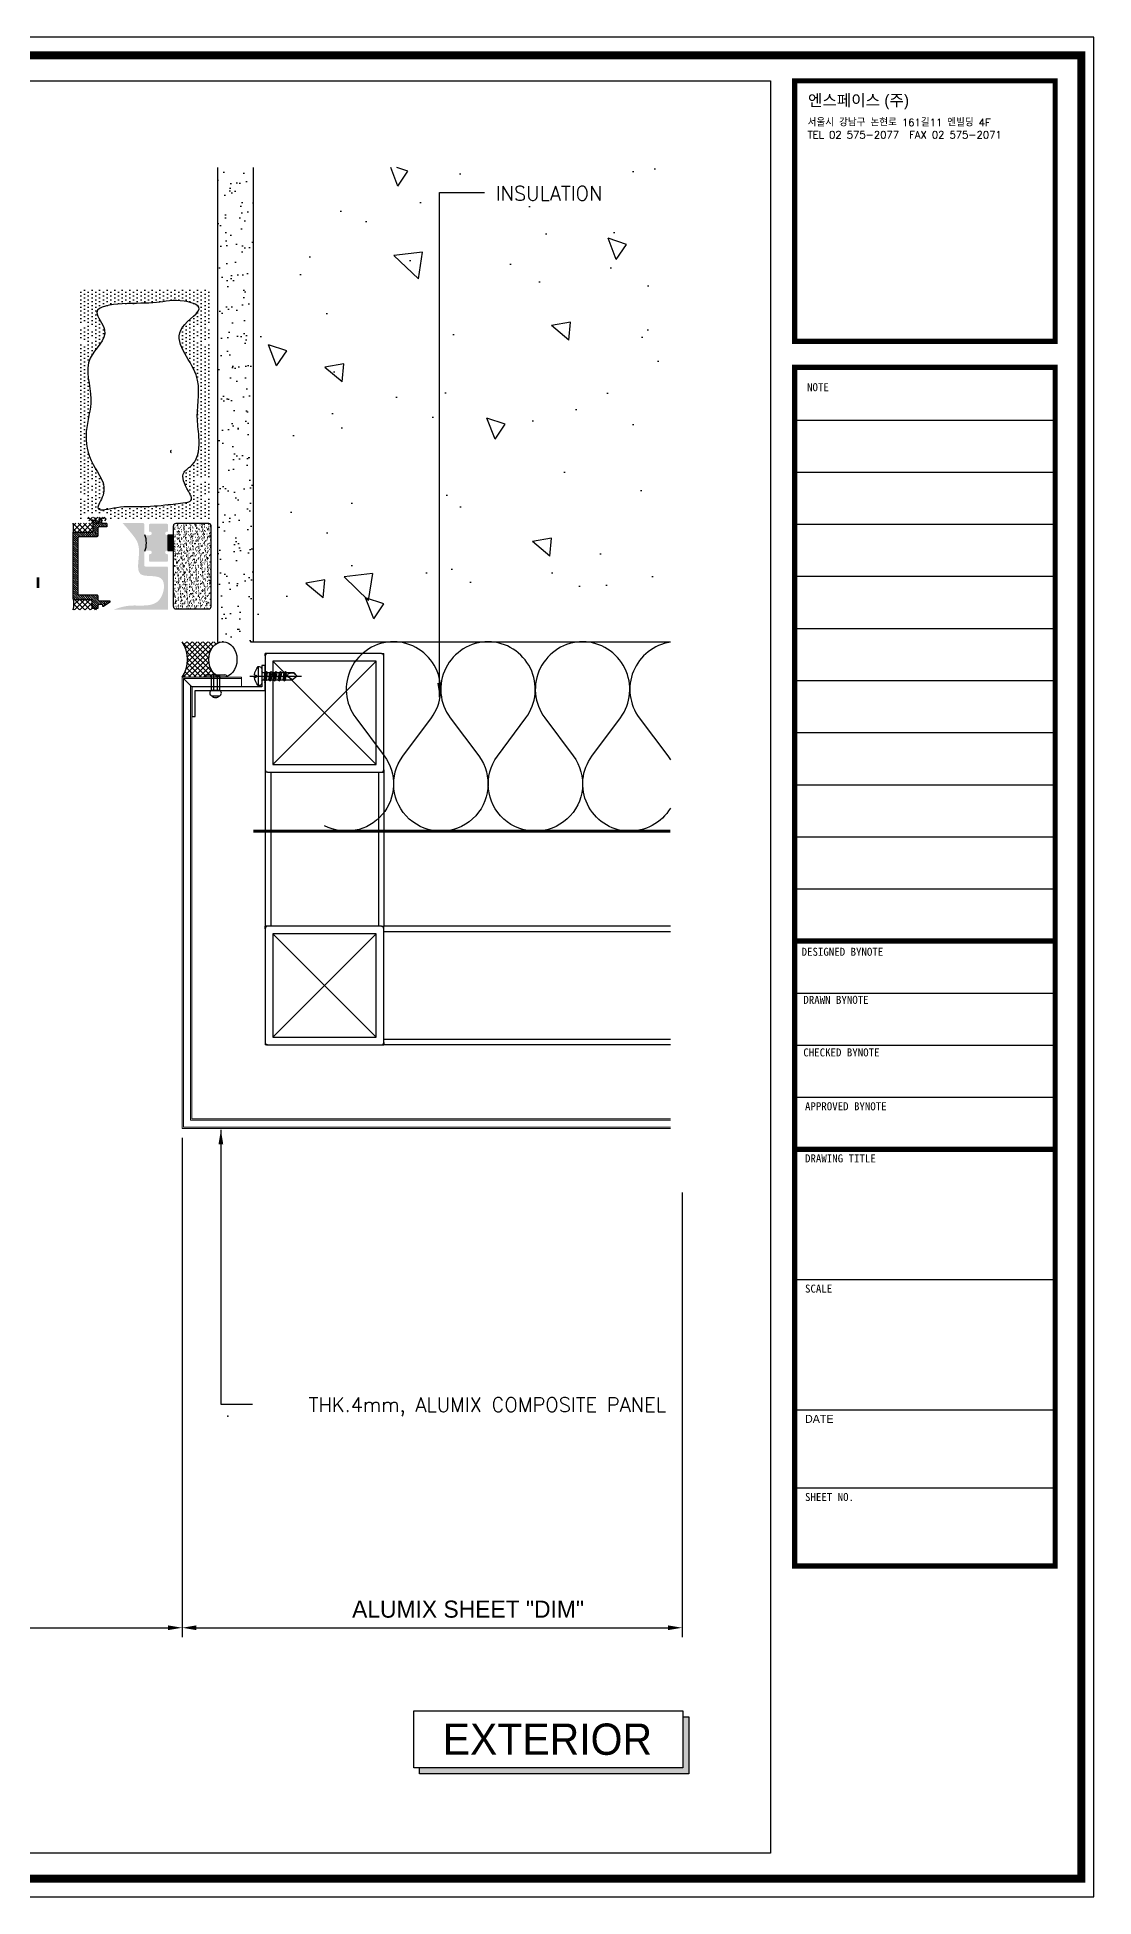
# Model space of a CAD drawing. Header units: millimetres. Extents: x 7297 to 60227, y -7497 to 19324.
# Drawn here: x 25953 to 26399, y 16361 to 17145 of the extents above; entities that cross this region are included whole.
import ezdxf

# ---------------------------------------------------------------- set-up
doc = ezdxf.new("R2010")
doc.units = ezdxf.units.MM
for name, color, linetype in [('NS_AL_MOLD', 7, 'Continuous'), ('NS_CAULKING', 8, 'Continuous'), ('NS_COL_D-GREY', 8, 'Continuous'), ('NS_COL_MAGENTA', 6, 'Continuous'), ('NS_COL_RED', 1, 'Continuous'), ('NS_COL_WHITE', 7, 'Continuous'), ('NS_CON', 8, 'Continuous'), ('NS_CON_LINE', 2, 'Continuous'), ('NS_DIM', 1, 'Continuous'), ('NS_FORM', 7, 'Continuous'), ('NS_FRAME', 253, 'Continuous'), ('NS_INSUL', 8, 'Continuous'), ('NS_PIPE_FRAME', 2, 'Continuous'), ('NS_RIVET_SCREW', 1, 'Continuous'), ('NS_TEXT', 2, 'Continuous'), ('NS_TEXT_TITLE', 141, 'Continuous'), ('NS_WATERPROOF', 150, 'Continuous')]:
    doc.layers.add(name, color=color, linetype=linetype)
doc.layers.add('NS_AL_PANEL', color=32, linetype='Continuous', lineweight=9)
doc.styles.add('Expo M', font='Expo M.ttf')
doc.styles.add('HGTXT', font='romans.shx', dxfattribs={"bigfont": 'whgtxt.shx'})
doc.styles.add('HY울릉도L', font='')
doc.styles.add('style1', font='simplex.shx')
doc.styles.get('HY울릉도L').set_extended_font_data('Dotum')
doc.dimstyles.new('N-SPACE', dxfattribs={"dimscale": 4, "dimtxt": 1.8, "dimasz": 1.5, "dimexe": 1, "dimexo": 1, "dimgap": 1, "dimtad": 1, "dimtoh": 1, "dimdec": 1, "dimzin": 1, "dimdsep": 46, "dimtxsty": 'Expo M', "dimcen": 2, "dimclrd": 1, "dimclre": 1, "dimclrt": 2, "dimadec": 1, "dimazin": 0, "dimtfac": 1, "dimtdec": 1, "dimtix": 1, "dimtmove": 1, "dimatfit": 3, "dimfxl": 1, "dimtolj": 1, "dimtzin": 1, "dimarcsym": 0})
pattern_1 = [(135, (30496.1913, -19213.9376), (-1.122532015, -1.122532015), []), (225, (30496.1913, -19213.9376), (1.122532015, -1.122532015), [])]

# ---------------------------------------------------------------- blocks, each defined once
blk = doc.blocks.new('*D905')
at = {"layer": 'NS_DIM', "color": 1, "lineweight": -2, "transparency": 16777216}
for p, q in [((26014.5, 16680.84), (26014.5, 16470.32)), ((26225.32, 16657.84), (26225.32, 16470.32)), ((26020.5, 16474.32), (26219.32, 16474.32))]:
    blk.add_line(p, q, dxfattribs=at)
at = {"layer": 'NS_DIM', "color": 1, "transparency": 16777216}
for points in [[(26020.5, 16475.32), (26020.5, 16473.32), (26014.5, 16474.32)], [(26219.32, 16475.32), (26219.32, 16473.32), (26225.32, 16474.32)]]:
    blk.add_solid(points, dxfattribs=at)
at = {"layer": 'NS_DIM', "color": 2, "transparency": 16777216, "insert": (26135.02, 16482.11), "char_height": 7.2, "attachment_point": 5, "style": 'Expo M'}
blk.add_mtext('\\A1;ALUMIX SHEET "DIM"', dxfattribs=at)
blk = doc.blocks.new('AL-TEMPLATE')
at = {"color": 8}
for p, q in [((2716.82, 1392.97), (2800.02, 1392.97)), ((2716.82, 1376.33), (2800.02, 1376.33)), ((2716.82, 1359.69), (2800.02, 1359.69)), ((2716.82, 1343.05), (2800.02, 1343.05)), ((2716.82, 1326.41), (2800.02, 1326.41)), ((2716.82, 1309.77), (2800.02, 1309.77)), ((2716.82, 1293.13), (2800.02, 1293.13)), ((2716.82, 1276.49), (2800.02, 1276.49)), ((2716.82, 1259.85), (2800.02, 1259.85)), ((2716.82, 1243.21), (2800.02, 1243.21)), ((2716.82, 1209.93), (2800.02, 1209.93)), ((2716.82, 1193.29), (2800.02, 1193.29)), ((2716.82, 1176.65), (2800.02, 1176.65)), ((2716.82, 1118.41), (2800.02, 1118.41)), ((2716.82, 1076.81), (2800.02, 1076.81)), ((2716.82, 1051.85), (2800.02, 1051.85))]:
    blk.add_line(p, q, dxfattribs=at)
at = {"color": 7, "ltscale": 2}
blk.add_lwpolyline([(1972.34, 1515.25), (1972.34, 921.25), (2812.34, 921.25), (2812.34, 1515.25)], close=True, dxfattribs=at)
at = {"color": 8}
for points, const_width in [([(1976.34, 1509.45), (2808.34, 1509.45), (2808.34, 927.05), (1976.34, 927.05)], 2.5), ([(2716.82, 1501.32), (2800.02, 1501.32), (2800.02, 1418.12), (2716.82, 1418.12)], 1.66), ([(2716.82, 1409.8), (2800.02, 1409.8), (2800.02, 1026.89), (2716.82, 1026.89)], 1.66)]:
    blk.add_lwpolyline(points, close=True, dxfattribs=dict(at, const_width=const_width))
at = {"color": 9}
blk.add_lwpolyline([(1984.07, 1501.32), (2709.08, 1501.32), (2709.08, 935.18), (1984.07, 935.18)], close=True, dxfattribs=at)
at = {"color": 8, "const_width": 1.66}
for points in [[(2716.82, 1226.57), (2800.02, 1226.57)], [(2716.82, 1160.01), (2800.02, 1160.01)]]:
    blk.add_lwpolyline(points, dxfattribs=at)
at = {"color": 146, "true_color": 0x105689, "insert": (2721.06, 1496.93), "char_height": 3.6698, "attachment_point": 1, "style": 'HGTXT'}
blk.add_mtext('{\\fExpo M|b0|i0|c129|p18;엔스페이스 (주)}', dxfattribs=at)
at = {"insert": (2720.94, 1489.17), "char_height": 2.3487, "attachment_point": 1, "style": 'HGTXT'}
blk.add_mtext('서울시 강남구 논현로 161길11 엔빌딩 4F\\PTEL 02 575-2077  FAX 02 575-2071', dxfattribs=at)
at = {"color": 8, "attachment_point": 1}
for s, insert, char_height, width in [('NOTE', (2720.76, 1404.73), 2.556, 438.9676), ('DESIGNED BYNOTE', (2719.01, 1224.39), 2.5559, 438.9676), ('DRAWN BYNOTE', (2719.56, 1209.04), 2.5559, 438.9676), ('CHECKED BYNOTE', (2719.56, 1192.25), 2.5559, 438.9676), ('APPROVED BYNOTE', (2720.1, 1175.04), 2.5559, 438.9676), ('DRAWING TITLE', (2720.1, 1158.4), 2.5559, 438.9675), ('SCALE', (2720.1, 1116.8), 2.556, 438.9675), ('{\\fﾱﾼﾸﾲ|b0|i0|c129|p49;DATE}', (2720.1, 1075.2), 2.5559, 438.9675), ('SHEET NO.', (2720.1, 1050.24), 2.556, 438.9675)]:
    blk.add_mtext(s, dxfattribs=dict(at, insert=insert, char_height=char_height, width=width))
blk = doc.blocks.new('*D891')
at = {"layer": 'NS_DIM', "color": 1, "lineweight": -2, "transparency": 16777216}
for p, q in [((25553.94, 16680.84), (25553.94, 16470.32)), ((26014.5, 16680.84), (26014.5, 16470.32)), ((25559.94, 16474.32), (26008.5, 16474.32))]:
    blk.add_line(p, q, dxfattribs=at)
at = {"layer": 'NS_DIM', "color": 1, "transparency": 16777216}
for points in [[(25559.94, 16475.32), (25559.94, 16473.32), (25553.94, 16474.32)], [(26008.5, 16475.32), (26008.5, 16473.32), (26014.5, 16474.32)]]:
    blk.add_solid(points, dxfattribs=at)
at = {"layer": 'NS_DIM', "color": 2, "transparency": 16777216, "insert": (25784.22, 16482.1), "char_height": 7.2, "attachment_point": 5, "style": 'Expo M'}
blk.add_mtext('\\A1;WINDOW "DIM"', dxfattribs=at)
blk = doc.blocks.new('피스')
for p, q in [((-4, 1.5), (-4, 1)), ((-4, 1.5), (4, 1.5)), ((-3, 0), (3, 0)), ((-0.5, 2.98), (-0.4, 2.3)), ((-0.4, 2.3), (0.4, 2.3)), ((0, 4.99), (0, -16.77)), ((0.5, 2.98), (0.4, 2.3)), ((4, 1.5), (4, 1)), ((2, -1.5), (-2, -2)), ((-1.5, -1.5), (-2, -2)), ((-2, -2), (-1.5, -2.5)), ((-1.5, -3.5), (-2, -4)), ((2, -3.5), (-2, -4)), ((-2, -4), (-1.5, -4.5)), ((-1.5, -5.5), (-2, -6)), ((2, -5.5), (-2, -6)), ((-2, -6), (-1.5, -6.5)), ((-1.5, -7.5), (-2, -8)), ((2, -7.5), (-2, -8)), ((-1.5, -0.5), (-1.5, -1.5)), ((1.5, -1), (-1.5, -1.5)), ((1.5, -2), (-1.5, -2.5)), ((-1.5, -2.5), (-1.5, -3.5)), ((1.5, -3), (-1.5, -3.5)), ((1.5, -4), (-1.5, -4.5)), ((-1.5, -4.5), (-1.5, -5.5)), ((1.5, -5), (-1.5, -5.5)), ((1.5, -6), (-1.5, -6.5)), ((-1.5, -6.5), (-1.5, -7.5)), ((1.5, -7), (-1.5, -7.5)), ((1.5, -0.5), (1.5, -1)), ((1.5, -1), (2, -1.5)), ((2, -1.5), (1.5, -2)), ((1.5, -2), (1.5, -3)), ((1.5, -3), (2, -3.5)), ((2, -3.5), (1.5, -4)), ((1.5, -4), (1.5, -5)), ((1.5, -5), (2, -5.5)), ((2, -5.5), (1.5, -6)), ((1.5, -6), (1.5, -7)), ((1.5, -7), (2, -7.5)), ((2, -7.5), (1.5, -8)), ((-2, -8), (-1.5, -8.5)), ((-1.5, -9.5), (-2, -10)), ((2, -9.5), (-2, -10)), ((-2, -10), (-1.5, -10.5)), ((1.5, -8), (-1.5, -8.5)), ((-1.5, -8.5), (-1.5, -9.5)), ((1.5, -9), (-1.5, -9.5)), ((1.5, -10), (-1.5, -10.5)), ((-1.5, -10.5), (-1.5, -13.5)), ((0, -15), (-1.5, -13.5)), ((-1.27, -13.54), (-1.27, -11.97)), ((0, -15), (-1.27, -13.54)), ((0, -15), (1.5, -13.03)), ((1.5, -13.03), (0.6, -11.47)), ((1.5, -8), (1.5, -9)), ((1.5, -9), (2, -9.5)), ((2, -9.5), (1.5, -10)), ((1.5, -10), (1.5, -13.03))]:
    blk.add_line(p, q)
for centre, radius, start, end in [((0, -3.08), 6.08, 94.71456, 131.11209), ((-3, 1), 1, 180, 270), ((-2, -0.5), 0.5, 0, 90), ((0, -3.08), 6.08, 48.88791, 85.28544), ((2, -0.5), 0.5, 90, 180), ((3, 1), 1, 270, 0), ((-0.27, -11.97), 1, 30.08633, 180)]:
    blk.add_arc(centre, radius, start, end)
blk = doc.blocks.new('N-SCREW')
blk.add_blockref('피스', (17.25, -1.03))
blk = doc.blocks.new('md-01')
blk.add_lwpolyline([(3059.78, 4337.63), (3059.78, 4328.63), (3043.28, 4328.63), (3030.28, 4328.63), (3030.28, 4316.13), (3031.78, 4316.13), (3031.78, 4327.13), (3043.28, 4327.13), (3061.28, 4327.13), (3061.28, 4330.13), (3060.98, 4330.43), (3061.28, 4330.73), (3060.98, 4331.03), (3061.28, 4331.33), (3060.98, 4331.63), (3061.28, 4331.93), (3060.98, 4332.23), (3061.28, 4332.53), (3060.98, 4332.83), (3061.28, 4333.13), (3060.98, 4333.43), (3061.28, 4333.73), (3060.98, 4334.03), (3061.28, 4334.33), (3060.98, 4334.63), (3061.28, 4334.93), (3061.28, 4337.63)], close=True)
at = {"xscale": -1, "rotation": 90}
blk.add_blockref('N-SCREW', (3058.75, 4350.38), dxfattribs=at)
blk = doc.blocks.new('*U98')
for p, q in [((1, 50), (0, 50)), ((0, 49), (0, 50)), ((0, 49), (0, 1)), ((49, 50), (1, 50)), ((49, 50), (50, 50)), ((50, 49), (50, 50)), ((50, 1), (50, 49)), ((3.2, 3.2), (46.8, 46.8)), ((46.8, 3.2), (3.2, 46.8)), ((0, 1), (0, 0)), ((1, 0), (0, 0)), ((50, 1), (50, 0)), ((1, 0), (49, 0)), ((49, 0), (50, 0))]:
    blk.add_line(p, q)
blk.add_lwpolyline([(3.2, 46.8), (3.2, 3.2), (46.8, 3.2), (46.8, 46.8)], close=True)
for centre, start, end in [((1, 49), 90, 180), ((49, 49), 0, 90), ((1, 1), 180, 270), ((49, 1), 270, 0)]:
    blk.add_arc(centre, 1, start, end)

msp = doc.modelspace()

# ---------------------------------------------------------------- hatches: boundary and pattern name
at = {"layer": 'NS_CAULKING'}
msp.add_hatch(color=256, dxfattribs=at).paths.add_polyline_path([(26000.95, 16936.47), (26000.5, 16936.47), (26000.5, 16939.27, -0.414214), (26001, 16939.77), (26008, 16939.77, -0.414214), (26008.5, 16939.27), (26008.5, 16936.47), (26008.05, 16936.47, 1), (26008.05, 16934.97), (26008.5, 16934.97), (26008.5, 16928.47), (26008.05, 16928.47, 1), (26008.05, 16926.97), (26008.5, 16926.97), (26008.5, 16924.27, -0.414214), (26008, 16923.77), (26001, 16923.77, -0.414214), (26000.5, 16924.27), (26000.5, 16926.97), (26000.95, 16926.97, 1), (26000.95, 16928.47), (25999.25, 16928.47, 0.198912), (25998.72, 16928.25, 0.200897), (25998.72, 16935.19, 0.198912), (25999.25, 16934.97), (26000.5, 16934.97), (26000.95, 16934.97, 1)])
h = msp.add_hatch(dxfattribs=at)
h.set_pattern_fill('ANSI37', color=256, scale=0.5, angle=90, style=0)
h.set_pattern_definition([(135, (63874.9938, -9242.3961), (-1.122532015, -1.122532015), []), (225, (63874.9938, -9242.3961), (1.122532015, -1.122532015), [])])
edge = h.paths.add_edge_path()
edge.add_ellipse((26031.65, 16882.56), major_axis=(0, -7.5), ratio=0.793089, start_angle=180, end_angle=360)
edge.add_line((26031.65, 16875.06), (26014.5, 16875.06))
edge.add_arc((26003.3, 16882.56), 13.48, 326.20705, 393.79295)
edge.add_line((26014.5, 16890.06), (26031.65, 16890.06))
at = {"layer": 'NS_COL_D-GREY'}
h = msp.add_hatch(dxfattribs=at)
h.set_pattern_fill('DOTS', color=256, angle=90, style=0)
h.set_pattern_definition([(90, (39351.1934, 11658.996), (-1.5875, 0.79375), [0, -1.5875])])
edge = h.paths.add_edge_path(flags=16)
edge.add_spline(control_points=[(26016.88, 16948.95), (26014.14, 16948.46), (26007.62, 16947.7), (25996.99, 16947), (25989.17, 16946.7), (25976.55, 16946.61), (25984.69, 16954.96), (25975.18, 16964.86), (25972.79, 16978.64), (25978.12, 16993.29), (25971.1, 17009.14), (25985.77, 17019.33), (25974.5, 17031.09), (25992.02, 17033.05), (26002.73, 17032.39), (26012.81, 17034.86), (26025.84, 17030.87), (26006.17, 17019.99), (26024.36, 17003.75), (26020.03, 16987.84), (26021.93, 16975.52), (26021.64, 16965.82), (26013.3, 16961.13), (26016.1, 16955.12), (26019.31, 16950), (26017.35, 16949.04), (26016.88, 16948.95)], knot_values=[0, 0, 0, 0, 8.363903, 20.005017, 29.990578, 38.123868, 42.18002, 55.775346, 69.953636, 83.874047, 101.000985, 114.398638, 122.462456, 133.741096, 148.243987, 159.952815, 166.607807, 177.571652, 198.479008, 216.031589, 224.605828, 236.724048, 241.361913, 249.492277, 253.598612, 255.01137, 255.01137, 255.01137, 255.01137], degree=3, periodic=0)
edge = h.paths.add_edge_path()
edge.add_arc((25973.3, 16943.77), 0.5, 89.99798, 179.99889, ccw=False)
edge.add_line((25973.3, 16944.27), (25983.7, 16944.27))
edge.add_arc((25983.7, 16943.77), 0.5, 359.99889, 449.99798, ccw=False)
edge.add_line((25984.2, 16943.77), (25984.2, 16942.27))
edge.add_arc((25984.7, 16942.27), 0.5, 179.99889, 269.99929)
edge.add_line((25984.7, 16941.77), (26026.8, 16941.77))
edge.add_line((26026.8, 16941.77), (26026.8, 16950.45))
edge.add_arc((26026.3, 16950.45), 0.5, 360, 478.43689)
edge.add_arc((26023.8, 16955.07), 4.75, 225.32562, 298.43689, ccw=False)
edge.add_arc((26021.17, 16952.4), 1, 45.32562, 225.32562, ccw=False)
edge.add_arc((26023.8, 16955.07), 2.75, 225.32562, 494.6766)
edge.add_arc((26021.17, 16957.73), 1, 180, 314.6766, ccw=False)
edge.add_line((26020.17, 16957.73), (26020.17, 16957.73))
edge.add_arc((26021.17, 16957.73), 1, 134.6766, 179.99942, ccw=False)
edge.add_arc((26023.8, 16955.07), 4.75, 61.56311, 134.6766, ccw=False)
edge.add_arc((26026.3, 16959.68), 0.5, 241.56311, 360)
edge.add_line((26026.8, 16959.68), (26026.8, 17015.45))
edge.add_arc((26026.3, 17015.45), 0.5, 360, 478.43689)
edge.add_arc((26023.8, 17020.07), 4.75, 225.32562, 298.43689, ccw=False)
edge.add_arc((26021.17, 17017.4), 1, 45.32562, 225.32562, ccw=False)
edge.add_arc((26023.8, 17020.07), 2.75, 225.32562, 494.6766)
edge.add_arc((26021.17, 17022.74), 1, 134.6766, 314.6766, ccw=False)
edge.add_arc((26023.8, 17020.07), 4.75, 61.56311, 134.6766, ccw=False)
edge.add_arc((26026.3, 17024.69), 0.5, 241.56311, 360)
edge.add_line((26026.8, 17024.69), (26026.8, 17038.37))
edge.add_line((26026.8, 17038.37), (25970.2, 17038.37))
edge.add_line((25970.2, 17038.37), (25970.2, 17024.69))
edge.add_arc((25970.7, 17024.69), 0.5, 180, 298.43689)
edge.add_arc((25973.2, 17020.07), 4.75, 45.3234, 118.43689, ccw=False)
edge.add_arc((25975.84, 17022.74), 1, 225.3234, 405.3234, ccw=False)
edge.add_arc((25973.2, 17020.07), 2.75, 405.3234, 674.67438)
edge.add_arc((25975.84, 17017.4), 1, -45.32562, 134.67438, ccw=False)
edge.add_arc((25973.2, 17020.07), 4.75, 241.56311, 314.67438, ccw=False)
edge.add_arc((25970.7, 17015.45), 0.5, 421.56311, 540)
edge.add_line((25970.2, 17015.45), (25970.2, 16959.68))
edge.add_arc((25970.7, 16959.68), 0.5, 180, 298.43689)
edge.add_arc((25973.2, 16955.07), 4.75, 45.3234, 118.43689, ccw=False)
edge.add_arc((25975.84, 16957.73), 1, 225.3234, 405.3234, ccw=False)
edge.add_arc((25973.2, 16955.07), 2.75, 405.3234, 674.67438)
edge.add_arc((25975.84, 16952.4), 1, -45.32562, 134.67438, ccw=False)
edge.add_arc((25973.2, 16955.07), 4.75, 241.56311, 314.67438, ccw=False)
edge.add_arc((25970.7, 16950.45), 0.5, 421.56311, 540)
edge.add_line((25970.2, 16950.45), (25970.2, 16942.27))
edge.add_arc((25970.7, 16942.27), 0.5, 180, 270)
edge.add_line((25970.7, 16941.77), (25972.3, 16941.77))
edge.add_arc((25972.3, 16942.27), 0.5, 270, 359.99889)
edge.add_line((25972.8, 16942.27), (25972.8, 16943.77))
edge = h.paths.add_edge_path()
edge.add_line((25982.5, 16941.07), (25980.5, 16941.07))
edge.add_line((25982.5, 16942.57), (25982.5, 16941.07))
edge.add_line((25974.5, 16942.57), (25982.5, 16942.57))
edge.add_line((25974.5, 16941.07), (25974.5, 16942.57))
edge.add_line((25976.5, 16941.07), (25974.5, 16941.07))
h = msp.add_hatch(dxfattribs=at)
h.set_pattern_fill('ANSI37', color=256, scale=0.5, angle=90, style=0)
h.set_pattern_definition(pattern_1)
h.paths.add_polyline_path([(25976, 16940.07, 1), (25976, 16941.07), (25974.5, 16941.07), (25974.5, 16942.57), (25982.5, 16942.57), (25982.5, 16941.07), (25981, 16941.07, 0.402517), (25980.5, 16940.59), (25980.5, 16941.77, 1), (25979.5, 16941.77), (25979.5, 16940.57, -0.414214), (25979, 16940.07), (25978.5, 16940.07), (25977.5, 16941.37), (25977, 16941.37), (25977, 16936.77, -0.414213), (25976.5, 16936.27), (25969, 16936.27, 0.323396), (25968.53, 16935.93, 0.080089), (25968.5, 16940.07)])
h = msp.add_hatch(dxfattribs=at)
h.set_pattern_fill('ANSI31', color=256, scale=0.2, angle=90, style=0)
h.set_pattern_definition([(135, (30496.1913, -19213.9376), (-0.449012806, -0.449012806), [])])
h.paths.add_polyline_path([(25968.5, 16935.77, -0.414213), (25969, 16936.27), (25976.5, 16936.27, 0.414213), (25977, 16936.77), (25977, 16941.37), (25977.5, 16941.37), (25978.5, 16940.07), (25979, 16940.07, 0.414214), (25979.5, 16940.57), (25979.5, 16941.77, -1), (25980.5, 16941.77), (25980.5, 16940.59, 0.426008), (25981, 16940.07), (25982.27, 16940.07, -0.37528), (25982.7, 16939.57), (25982.7, 16938.57), (25979.5, 16938.57, 0.414214), (25979, 16938.07), (25979, 16934.77, -0.414213), (25978.5, 16934.27), (25971, 16934.27, 0.414213), (25970.5, 16933.77), (25970.5, 16910.27, 0.414214), (25971, 16909.77), (25978.5, 16909.77, -0.414214), (25979, 16909.27), (25979, 16907.77, 0.414214), (25979.5, 16907.27), (25984, 16907.27), (25984, 16906.77), (25981.3, 16904.97), (25981, 16904.97), (25981, 16905.47, 0.414214), (25980.7, 16905.77), (25979.5, 16905.77, 0.414214), (25979, 16905.27), (25979, 16904.07), (25976.5, 16904.07), (25976.5, 16907.27, 0.414214), (25976, 16907.77), (25969, 16907.77, -0.414214), (25968.5, 16908.27)])
h = msp.add_hatch(dxfattribs=at)
h.set_pattern_fill('AR-SAND', color=256, scale=0.5, angle=90, style=0)
h.set_pattern_definition([(127.5, (483063.3115, 33296.4123), (-0.9634118845, -0.031496679), [0, -0.76, 0, -0.85, 0, -0.8125]), (97.5, (483063.3115, 33296.4123), (-1.4110730326, 0.8848883526), [0, -0.41, 0, -0.685, 0, -0.2625]), (57.5, (483063.3115, 33295.7973), (-0.0028295268, 1.5570709309), [0, -0.25, 0, -0.9, 0, -1.175]), (47.5, (483063.3115, 33295.7973), (-0.4388377825, 1.5030633023), [0, -0.125, 0, -0.59, 0, -0.675])])
edge = h.paths.add_edge_path()
edge.add_arc((26008, 16921.27), 0.5, 360, 450)
edge.add_line((26008, 16921.77), (25999, 16921.77))
edge.add_arc((25999, 16922.27), 0.5, 180, 270, ccw=False)
edge.add_line((25998.5, 16922.27), (25998.5, 16927.72))
edge.add_arc((25999.25, 16927.72), 0.75, 90, 180, ccw=False)
edge.add_line((25999.25, 16928.47), (26000.95, 16928.47))
edge.add_arc((26000.95, 16927.72), 0.75, 270, 450, ccw=False)
edge.add_line((26000.95, 16926.97), (26000.5, 16926.97))
edge.add_line((26000.5, 16926.97), (26000.5, 16924.27))
edge.add_arc((26001, 16924.27), 0.5, 180, 270)
edge.add_line((26001, 16923.77), (26008, 16923.77))
edge.add_arc((26008, 16924.27), 0.5, 270, 360)
edge.add_line((26008.5, 16924.27), (26008.5, 16926.97))
edge.add_line((26008.5, 16926.97), (26008.05, 16926.97))
edge.add_arc((26008.05, 16927.72), 0.75, 90, 270, ccw=False)
edge.add_line((26008.05, 16928.47), (26008.5, 16928.47))
edge.add_line((26008.5, 16928.47), (26008.5, 16934.97))
edge.add_line((26008.5, 16934.97), (26008.05, 16934.97))
edge.add_arc((26008.05, 16935.72), 0.75, 90, 270, ccw=False)
edge.add_line((26008.05, 16936.47), (26008.5, 16936.47))
edge.add_line((26008.5, 16936.47), (26008.5, 16939.27))
edge.add_arc((26008, 16939.27), 0.5, 360, 450)
edge.add_line((26008, 16939.77), (26001, 16939.77))
edge.add_arc((26001, 16939.27), 0.5, 450, 540)
edge.add_line((26000.5, 16939.27), (26000.5, 16936.47))
edge.add_line((26000.5, 16936.47), (26000.95, 16936.47))
edge.add_arc((26000.95, 16935.72), 0.75, -90, 90, ccw=False)
edge.add_line((26000.95, 16934.97), (26000.5, 16934.97))
edge.add_line((26000.5, 16934.97), (25999.25, 16934.97))
edge.add_arc((25999.25, 16935.72), 0.75, 180, 270, ccw=False)
edge.add_line((25998.5, 16935.72), (25998.5, 16939.57))
edge.add_arc((25998, 16939.57), 0.5, 360, 449.99764)
edge.add_line((25998, 16940.07), (25989.42, 16940.07))
edge.add_spline(control_points=[(25989.42, 16940.06), (25990.78, 16938.51), (25992.89, 16936.07), (25996.06, 16931.95), (25996.7, 16926.35), (25994.27, 16915.91), (26008.45, 16919.71), (26005.77, 16903.38), (25993.89, 16906.38), (25987.68, 16904.31), (25985.45, 16903.57)], knot_values=[0.006345, 0.006345, 0.006345, 0.006345, 6.244667, 9.750719, 15.185216, 23.6789, 32.504152, 41.489691, 54.23012, 61.388626, 61.388626, 61.388626, 61.388626], degree=3, periodic=0)
edge.add_line((25985.45, 16903.57), (26008.5, 16903.57))
edge.add_line((26008.5, 16903.57), (26008.5, 16921.27))
h = msp.add_hatch(dxfattribs=at)
h.set_pattern_fill('AR-SAND', color=256, angle=90, style=0)
h.set_pattern_definition([(127.5, (478964.7539, 44406.0706), (-1.926823769, -0.062993358), [0, -1.52, 0, -1.7, 0, -1.625]), (97.5, (478964.754, 44406.0706), (-2.822146065, 1.769776705), [0, -0.82, 0, -1.37, 0, -0.525]), (57.5, (478964.7539, 44404.8406), (-0.0056590535, 3.114141862), [0, -0.5, 0, -1.8, 0, -2.35]), (47.5, (478964.754, 44404.8406), (-0.877675565, 3.006126605), [0, -0.25, 0, -1.18, 0, -1.35])])
edge = h.paths.add_edge_path()
edge.add_arc((26011.81, 16938.91), 1, 90, 180, ccw=False)
edge.add_line((26011.81, 16939.91), (26025.71, 16939.91))
edge.add_arc((26025.71, 16938.91), 1, 360, 450, ccw=False)
edge.add_line((26026.71, 16938.91), (26026.71, 16904.86))
edge.add_arc((26025.71, 16904.86), 1, 270, 360, ccw=False)
edge.add_line((26025.71, 16903.86), (26011.81, 16903.86))
edge.add_arc((26011.81, 16904.86), 1, 180, 270, ccw=False)
edge.add_line((26010.81, 16904.86), (26010.81, 16938.91))
h = msp.add_hatch(dxfattribs=at)
h.set_pattern_fill('ANSI31', color=256, scale=3, angle=405, style=0)
h.set_pattern_definition([(90, (-435614.51594, 52407.87647), (0.375, 8e-17), [])])
h.paths.add_polyline_path([(26008.5, 16934.94), (26008.5, 16928.59), (26010.5, 16928.59), (26010.5, 16931.47), (26010.2, 16931.77), (26010.5, 16932.07), (26010.5, 16934.94)])
h = msp.add_hatch(dxfattribs=at)
h.set_pattern_fill('ANSI37', color=256, scale=0.5, angle=90, style=0)
h.set_pattern_definition(pattern_1)
h.paths.add_polyline_path([(25976, 16907.77, -0.414214), (25976.5, 16907.27), (25976.5, 16904.07), (25978.81, 16904.07), (25978.81, 16903.57), (25968.5, 16903.57, 0.133993), (25968.57, 16908.01, 0.26546), (25969, 16907.77)])
at = {"layer": 'NS_COL_MAGENTA'}
msp.add_hatch(color=256, dxfattribs=at).paths.add_polyline_path([(26228.03, 16436.78), (26225.63, 16436.78), (26225.63, 16415.24), (26114.6, 16415.24), (26114.6, 16412.68), (26228.03, 16412.68)])
at = {"layer": 'NS_CON', "ltscale": 0.5}
h = msp.add_hatch(dxfattribs=at)
h.set_pattern_fill('AR-SAND', color=256, scale=5)
h.set_pattern_definition([(37.5, (-3168941.507, -125390.933), (-0.31496679, 9.634118845), [0, -7.6, 0, -8.5, 0, -8.125]), (7.5, (-3168941.507, -125390.933), (8.848883526, 14.110730326), [0, -4.1, 0, -6.85, 0, -2.625]), (327.5, (-3168947.657, -125390.933), (15.570709309, 0.028295268), [0, -2.5, 0, -9, 0, -11.75]), (317.5, (-3168947.657, -125390.933), (15.030633023, 4.388377825), [0, -1.25, 0, -5.9, 0, -6.75])])
h.paths.add_polyline_path([(26029.5, 17090.06), (26044.5, 17090.06), (26044.5, 16890.06), (26029.5, 16890.06)])
at = {"layer": 'NS_CON'}
h = msp.add_hatch(dxfattribs=at)
h.set_pattern_fill('AR-CONC', color=256, scale=0.5, angle=90, style=0)
h.set_pattern_definition([(140, (38381.146, 18999.47), (7.96954, 91.09233), [9.525, -104.775]), (85, (38381.15, 18999.47), (-95.5284, -17.6217), [7.62, -83.8203]), (190.45144, (38381.81, 19007.06), (-87.5589, 73.4706), [8.095, -89.0451]), (136.1842, (38355.75, 18999.47), (21.0212, 135.5395), [14.2875, -157.1625]), (186.6356, (38357.5, 19010.77), (-123.713, 118.702), [12.1425, -133.5678]), (81.1842, (38355.75, 18999.47), (-123.713, 118.702), [11.43, -125.7299]), (111, (38362.096, 19012.17), (51.1326, 75.8072), [9.525, -104.775]), (56, (38362.1, 19012.17), (-92.094, 30.901), [7.62, -83.82]), (161.45145, (38366.36, 19018.49), (-40.9614, 106.7082), [8.095, -89.045]), (127.5, (38381.146, 18999.473), (-42.27752, 1.5443), [0, -82.804, 0, -85.09, 0, -84.1375]), (97.5, (38381.146, 18999.473), (-50.09029, 33.40983), [0, -48.514, 0, -80.899, 0, -32.0675]), (57.5, (38381.146, 18971.152), (2.86437, 67.7953), [0, -31.75, 0, -99.06, 0, -131.445]), (47.5, (38381.146, 18958.45), (-12.71325, 74.0646), [0, -41.275, 0, -65.786, 0, -93.345])])
h.paths.add_polyline_path([(26220.32, 17090.06), (26220.32, 16890.06), (26044.5, 16890.06), (26044.5, 17090.06)])

# ---------------------------------------------------------------- linework, layer by layer
at = {"layer": 'NS_AL_PANEL'}
for p, q in [((26014.5, 16684.84, 0), (26014.5, 16875.06, 0)), ((26039.5, 16875.06, 0), (26014.5, 16875.06, 0)), ((26015, 16685.34, 0), (26015, 16874.56, 0)), ((26039.5, 16874.56, 0), (26015, 16874.56, 0)), ((26018.5, 16871.06, 0), (26015, 16874.56, 0)), ((26039.5, 16875.06, 0), (26039.5, 16871.06, 0)), ((26018, 16688.34, 0), (26018, 16871.56, 0)), ((26018.5, 16688.84, 0), (26018.5, 16871.06, 0)), ((26220.32, 16685.34, 0), (26015, 16685.34, 0)), ((26220.32, 16688.34, 0), (26018, 16688.34, 0)), ((26220.32, 16688.84, 0), (26018.5, 16688.84, 0)), ((26220.32, 16684.84, 0), (26014.5, 16684.84, 0))]:
    msp.add_line(p, q, dxfattribs=at)
at = {"layer": 'NS_CAULKING'}
for centre, radius, start, end in [((26009.96, 16970.3, 0), 0.462, 112.5, 247.5), ((26003.3, 16882.56, 0), 13.48, 326.20705, 33.79295)]:
    msp.add_arc(centre, radius, start, end, dxfattribs=at)
msp.add_ellipse((26031.65, 16882.56, 0), major_axis=(0, -7.5), ratio=0.793089, dxfattribs=at)
at = {"layer": 'NS_COL_D-GREY'}
for p, q in [((26010.81, 16904.86, 0), (26010.81, 16938.91, 0)), ((26025.71, 16939.91, 0), (26011.81, 16939.91, 0)), ((26026.71, 16904.86, 0), (26026.71, 16938.91, 0)), ((25953.4, 16917.07, 0), (25953.4, 16912.76, 0)), ((25953.9, 16917.07, 0), (25953.9, 16912.76, 0)), ((26011.81, 16903.86, 0), (26025.71, 16903.86, 0))]:
    msp.add_line(p, q, dxfattribs=at)
at = {"layer": 'NS_COL_D-GREY', "elevation": 0}
msp.add_lwpolyline([(25978.5, 16909.77, -0.414214), (25979, 16909.27), (25979, 16907.77, 0.414214), (25979.5, 16907.27), (25984, 16907.27), (25984, 16906.77), (25981.3, 16904.97), (25981, 16904.97), (25981, 16905.47, 0.414214), (25980.7, 16905.77), (25979.5, 16905.77, 0.414214), (25979, 16905.27), (25979, 16904.07), (25976.5, 16904.07), (25976.5, 16907.27, 0.414214), (25976, 16907.77), (25969, 16907.77, -0.414214), (25968.5, 16908.27), (25968.5, 16935.77, -0.414213), (25969, 16936.27), (25976.5, 16936.27, 0.414213), (25977, 16936.77), (25977, 16941.37), (25977.5, 16941.37), (25978.5, 16940.07), (25979, 16940.07, 0.414214), (25979.5, 16940.57), (25979.5, 16941.77, -1), (25980.5, 16941.77), (25980.5, 16940.57, 0.414214), (25981, 16940.07), (25982.2, 16940.07, -0.414214), (25982.7, 16939.57), (25982.7, 16938.57), (25979.5, 16938.57, 0.414214), (25979, 16938.07), (25979, 16934.77, -0.414213), (25978.5, 16934.27), (25971, 16934.27, 0.414213), (25970.5, 16933.77), (25970.5, 16910.27, 0.414214), (25971, 16909.77)], format="xyb", close=True, dxfattribs=at)
msp.add_lwpolyline([(26008.5, 16934.94), (26008.5, 16928.59), (26010.5, 16928.59), (26010.5, 16931.47), (26010.2, 16931.77), (26010.5, 16932.07), (26010.5, 16934.94)], close=True, dxfattribs=at)
at = {"layer": 'NS_COL_D-GREY'}
for centre, radius, start, end in [((25955.68, 16937.92, 0), 13, 350.4913, 9.5087), ((26011.81, 16938.91, 0), 1, 90, 180), ((26025.71, 16938.91, 0), 1, 0, 90), ((25990.44, 16931.72, 0), 8.98, 337.28131, 22.71869), ((25960.39, 16905.92, 0), 8.45, 343.84595, 16.15948), ((26011.81, 16904.86, 0), 1, 180, 270), ((26025.71, 16904.86, 0), 1, 270, 0)]:
    msp.add_arc(centre, radius, start, end, dxfattribs=at)
at = {"layer": 'NS_COL_D-GREY', "start_tangent": (-0.98405, -0.177894), "end_tangent": (-0.98405, -0.177894)}
msp.add_spline([(26016.88, 16948.95, 0), (26008.59, 16947.87, 0), (25996.98, 16947.04, 0), (25987, 16946.71, 0), (25979.03, 16946.3, 0), (25981.11, 16951.86, 0), (25976.96, 16964.81, 0), (25974.03, 16978.68, 0), (25976.02, 16992.46, 0), (25975.68, 17009.58, 0), (25981.74, 17021.53, 0), (25978.5, 17028.92, 0), (25989.2, 17032.49, 0), (26003.69, 17033.08, 0), (26015.39, 17033.66, 0), (26021.53, 17031.09, 0), (26014.56, 17022.63, 0), (26020.36, 17002.54, 0), (26020.87, 16985, 0), (26021.54, 16976.45, 0), (26018.72, 16964.66, 0), (26015.32, 16961.51, 0), (26017.14, 16953.58, 0), (26018.14, 16949.6, 0), (26016.88, 16948.95, 0)], degree=3, dxfattribs=at)
at = {"layer": 'NS_COL_MAGENTA'}
msp.add_lwpolyline([(26112.2, 16439.34), (26225.63, 16439.34), (26225.63, 16415.24), (26112.2, 16415.24)], close=True, dxfattribs=at)
msp.add_lwpolyline([(26225.63, 16436.78), (26228.03, 16436.78), (26228.03, 16412.68), (26114.6, 16412.68), (26114.6, 16415.24)], dxfattribs=at)
at = {"layer": 'NS_COL_RED', "ltscale": 0.5}
msp.add_line((26029.5, 16890.06, 0), (26029.5, 17090.06, 0), dxfattribs=at)
at = {"layer": 'NS_COL_WHITE', "elevation": 0}
msp.add_lwpolyline([(26043.5, 16890.06), (26113.5, 16890.07)], dxfattribs=at)
at = {"layer": 'NS_CON_LINE', "ltscale": 0.5}
msp.add_line((26044.5, 16890.06, 0), (26044.5, 17090.06, 0), dxfattribs=at)
at = {"layer": 'NS_CON_LINE'}
msp.add_line((26044.5, 16890.06, 0), (26220.32, 16890.06, 0), dxfattribs=at)
at = {"layer": 'NS_DIM'}
msp.add_point((26033.67, 16563.56, 0), dxfattribs=at)
at = {"layer": 'NS_FRAME'}
for p, q in [((26049.5, 16835.06, 0), (26049.5, 16770.06, 0)), ((26099.5, 16835.06, 0), (26099.5, 16770.06, 0)), ((26220.32, 16770.06, 0), (26099.5, 16770.06, 0)), ((26220.32, 16720.06, 0), (26099.5, 16720.06, 0))]:
    msp.add_line(p, q, dxfattribs=at)
at = {"layer": 'NS_FRAME', "ltscale": 8}
for p, q in [((26051.8, 16835.06, 0), (26051.8, 16770.06, 0)), ((26097.2, 16835.06, 0), (26097.2, 16770.06, 0)), ((26220.32, 16767.76, 0), (26099.5, 16767.76, 0)), ((26220.32, 16722.36, 0), (26099.5, 16722.36, 0))]:
    msp.add_line(p, q, dxfattribs=at)
at = {"layer": 'NS_INSUL', "elevation": 0}
for points in [[(26220.32, 16819.86, -1.049113), (26187.25, 16841.86), (26199.26, 16857.99, 0.611245), (26183.39, 16890.07, 0.615926), (26167.36, 16857.94), (26179.38, 16841.91, -1.982887), (26147.4, 16841.86), (26159.41, 16857.99, 0.611245), (26143.54, 16890.07, 0.615926), (26127.51, 16857.94), (26139.52, 16841.91, -1.982887), (26107.55, 16841.86), (26119.56, 16857.99, 0.611245), (26103.69, 16890.07, 0.615926), (26087.65, 16857.94), (26099.67, 16841.91, -0.796384), (26074.5, 16812.44)], [(26220.32, 16889.84, 0.566659), (26207.21, 16857.94), (26219.23, 16841.91, -0.024791), (26220.32, 16840.27, -0.024791)]]:
    msp.add_lwpolyline(points, format="xyb", dxfattribs=at)
at = {"layer": 'NS_RIVET_SCREW', "ltscale": 3}
for p, q in [((26033.49, 16875.06, 0), (26023.69, 16875.06, 0)), ((26030.34, 16869.56, 0), (26026.84, 16869.56, 0))]:
    msp.add_line(p, q, dxfattribs=at)
at = {"layer": 'NS_RIVET_SCREW'}
for p, q in [((26024.74, 16876.11, 0), (26032.44, 16876.11, 0)), ((26026.84, 16869.56, 0), (26026.84, 16876.11, 0)), ((26027.84, 16869.56, 0), (26027.84, 16876.11, 0)), ((26029.34, 16869.56, 0), (26029.34, 16876.11, 0)), ((26030.34, 16869.56, 0), (26030.34, 16876.11, 0)), ((26026.84, 16867.25, 0), (26030.34, 16867.25, 0))]:
    msp.add_line(p, q, dxfattribs=at)
for centre, radius, start, end in [((26024.74, 16875.06, 0), 1.05, 90, 180), ((26032.44, 16875.06, 0), 1.05, 0, 90), ((26027.43, 16868.41, 0), 1.3, 117.34705, 242.65295), ((26028.59, 16868.75, 0), 2.2, 223.00287, 316.99713), ((26029.74, 16868.41, 0), 1.3, 297.34705, 62.65295)]:
    msp.add_arc(centre, radius, start, end, dxfattribs=at)
at = {"layer": 'NS_WATERPROOF', "ltscale": 25, "const_width": 1.33, "elevation": 0}
msp.add_lwpolyline([(26220.32, 16810.18), (26044.5, 16810.18)], dxfattribs=at)

# ---------------------------------------------------------------- block references
at = {"layer": 'NS_AL_MOLD'}
msp.add_blockref('md-01', (22988.23, 12542.43, 0), dxfattribs=at)
at = {"layer": 'NS_FORM', "xscale": 1.32, "yscale": 1.32, "zscale": 1.32}
msp.add_blockref('AL-TEMPLATE', (22686.54, 15144.82), dxfattribs=at)
at = {"layer": 'NS_PIPE_FRAME'}
for p in [(26049.5, 16835.06, 0), (26049.5, 16720.06, 0)]:
    msp.add_blockref('*U98', p, dxfattribs=at)

# ---------------------------------------------------------------- texts
at = {"layer": 'NS_TEXT', "char_height": 6, "style": 'style1'}
for s, insert, width, attachment_point in [('INSULATION', (26146.65, 17082.1), 52.8264, 1), ('\\pxqr;THK.4mm, ALUMIX COMPOSITE PANEL', (26218.48, 16571.37), 181.6972, 3)]:
    msp.add_mtext(s, dxfattribs=dict(at, insert=insert, width=width, attachment_point=attachment_point))
at = {"layer": 'NS_TEXT_TITLE', "style": 'HY울릉도L'}
msp.add_text('EXTERIOR', height=13.2, dxfattribs=at).set_placement((26124.32, 16420.74))

# ---------------------------------------------------------------- dimensions: what is measured, and where the dimension line sits
at = {"layer": 'NS_DIM'}
dim = msp.add_linear_dim(base=(26014.5, 16474.32), p1=(25553.94, 16684.84, 0), p2=(26014.5, 16684.84, 0), text='WINDOW "DIM"', dimstyle='N-SPACE', dxfattribs=at)
dim.commit()
dim.dimension.update_dxf_attribs({"geometry": '*D891', "text_midpoint": (25784.22, 16482.1)})
dim = msp.add_linear_dim(base=(26225.32, 16474.32, 0), p1=(26014.5, 16684.84, 0), p2=(26225.32, 16661.84, 0), text='ALUMIX SHEET "DIM"', dimstyle='N-SPACE', dxfattribs=at)
dim.commit()
dim.dimension.update_dxf_attribs({"geometry": '*D905', "text_midpoint": (26135.02, 16474.32, 0), "dimtype": 128})

# ---------------------------------------------------------------- leaders
for points in [[(26123.03, 16866.64), (26123.03, 17079.42), (26142, 17079.42)], [(26030.81, 16684.19), (26030.81, 16568.64), (26044.07, 16568.64)]]:
    msp.add_leader(points, dimstyle='N-SPACE', dxfattribs=at)

doc.saveas('drawing.dxf')
